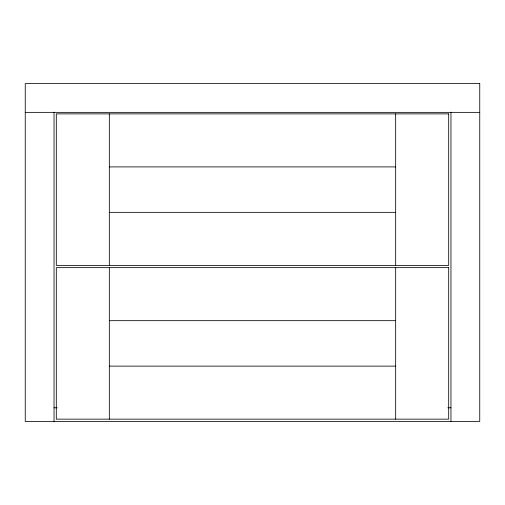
<?xml version="1.0" encoding="UTF-8"?>
<svg xmlns="http://www.w3.org/2000/svg" width="505" height="505" viewBox="0 0 505 505"><rect width="100%" height="100%" fill="white"/><g stroke="black" fill="none" stroke-linecap="round" stroke-linejoin="round"><path stroke-width="0.76" d="M25.25 112.362L479.75 112.362M109.332 166.902L395.667 166.902M109.332 212.352L395.667 212.352M109.332 320.675L395.667 320.675M109.332 366.125L395.667 366.125M54.035 407.787L57.185 407.787M447.815 407.787L450.965 407.787M450.965 112.173L450.965 421.423M395.667 113.877L395.667 265.377M395.667 267.65L395.667 419.15M109.332 113.877L109.332 265.377M109.332 267.65L109.332 419.15M54.035 112.173L54.035 421.423M479.75 83.578L25.25 83.578L25.25 421.423L479.75 421.423L479.75 83.578M448.692 113.877L56.307 113.877L56.307 265.377L448.692 265.377L448.692 113.877M448.692 267.65L56.307 267.65L56.307 419.15L448.692 419.15L448.692 267.65"/></g></svg>
